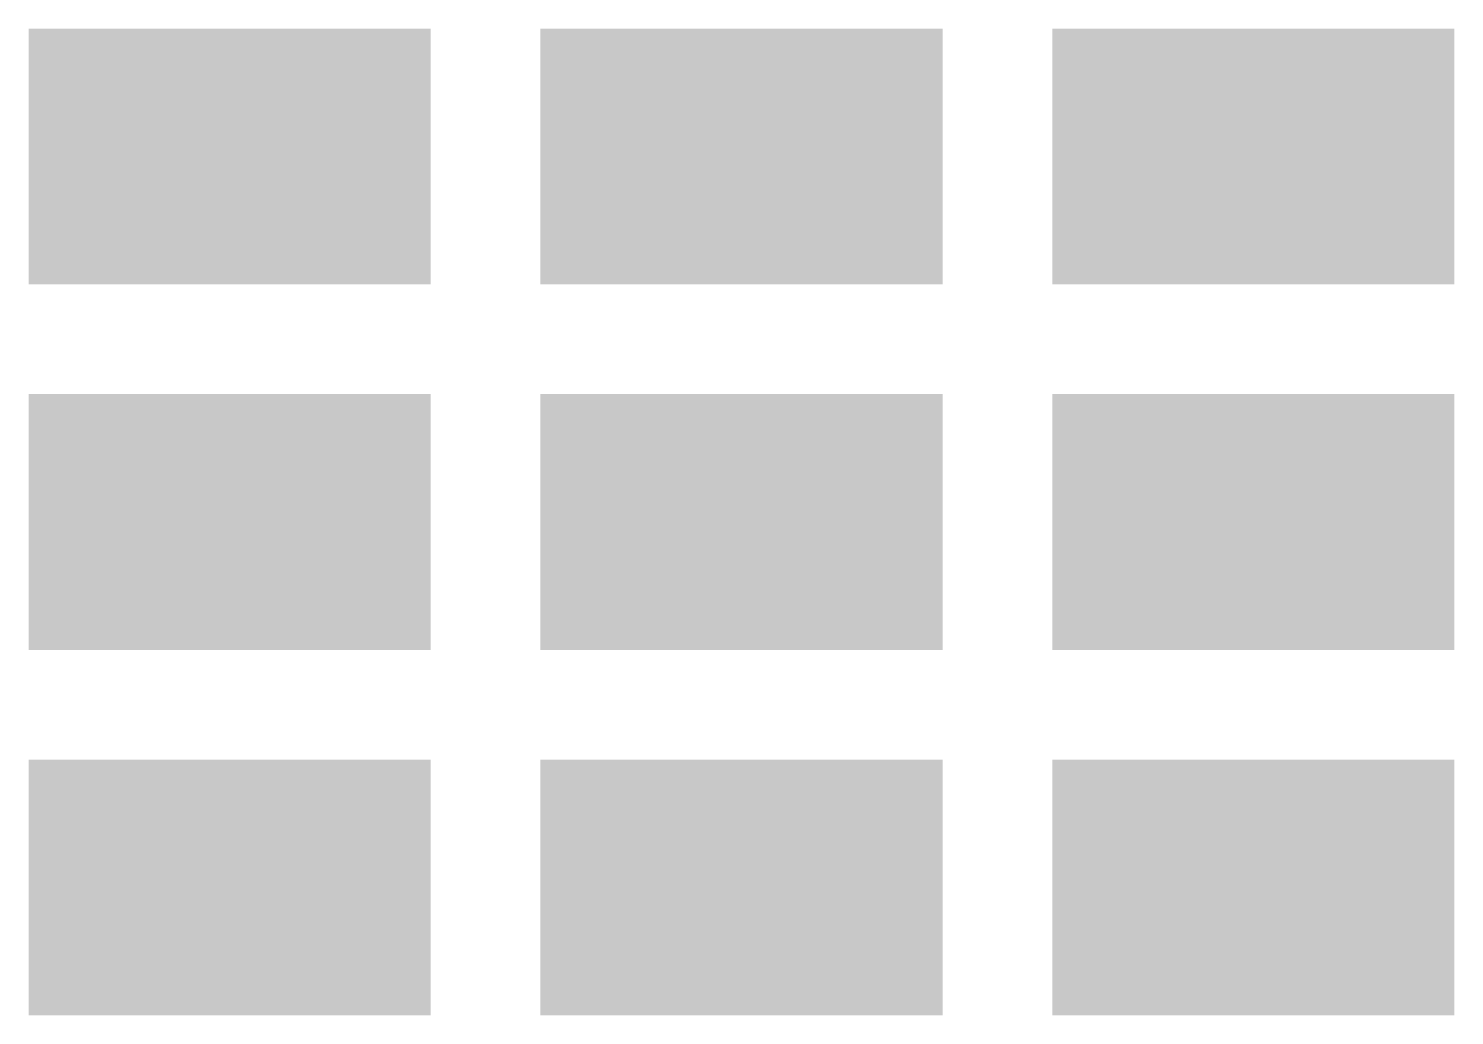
# Model space of a CAD drawing. Header units: millimetres. Extents: x 10 to 205, y 10 to 145.
import ezdxf

# ---------------------------------------------------------------- set-up
doc = ezdxf.new("R2010")
doc.units = ezdxf.units.MM

msp = doc.modelspace()

# ---------------------------------------------------------------- hatches: boundary and pattern name
h = msp.add_hatch(color=256)
h.set_gradient(color1=(255, 0, 0), color2=(0, 0, 255), centered=1, tint=1, name='INVHEMISPHERICAL')
h.paths.add_polyline_path([(10, 110), (65, 110), (65, 145), (10, 145)])
h = msp.add_hatch(color=256)
h.set_gradient(color1=(255, 0, 0), color2=(0, 0, 255), rotation=45, centered=1, tint=1, name='CURVED')
h.paths.add_polyline_path([(80, 110), (135, 110), (135, 145), (80, 145)])
h = msp.add_hatch(color=256)
h.set_gradient(color1=(255, 0, 0), color2=(0, 0, 255), centered=1, tint=1, name='INVCURVED')
h.paths.add_polyline_path([(150, 110), (205, 110), (205, 145), (150, 145)])
h = msp.add_hatch(color=256)
h.set_gradient(color1=(255, 0, 0), color2=(0, 0, 255), rotation=45, tint=1, name='SPHERICAL')
h.paths.add_polyline_path([(10, 60), (65, 60), (65, 95), (10, 95)])
h = msp.add_hatch(color=256)
h.set_gradient(color1=(255, 0, 0), color2=(0, 0, 255), tint=1, name='INVSPHERICAL')
h.paths.add_polyline_path([(80, 60), (135, 60), (135, 95), (80, 95)])
h = msp.add_hatch(color=256)
h.set_gradient(color1=(255, 0, 0), color2=(0, 0, 255), rotation=45, tint=1, name='HEMISPHERICAL')
h.paths.add_polyline_path([(150, 60), (205, 60), (205, 95), (150, 95)])
h = msp.add_hatch(color=256)
h.set_gradient(color1=(255, 0, 0), color2=(0, 0, 255), tint=1)
h.paths.add_polyline_path([(10, 10), (65, 10), (65, 45), (10, 45)])
h = msp.add_hatch(color=256)
h.set_gradient(color1=(255, 0, 0), color2=(0, 0, 255), rotation=45, tint=1, name='CYLINDER')
h.paths.add_polyline_path([(80, 10), (135, 10), (135, 45), (80, 45)])
h = msp.add_hatch(color=256)
h.set_gradient(color1=(255, 0, 0), color2=(0, 0, 255), tint=1, name='INVCYLINDER')
h.paths.add_polyline_path([(150, 10), (205, 10), (205, 45), (150, 45)])

doc.saveas('drawing.dxf')
